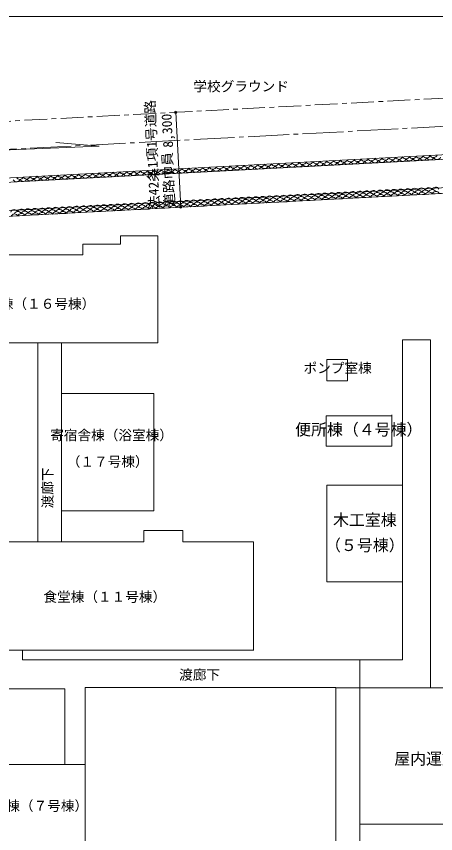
# Model space of a CAD drawing. Units: millimetres at full size, sheet at 1:400; details may follow other scales. Extents: x -117226 to 115574, y -80033 to 82367.
# Drawn here: x -37743 to -859, y 10407 to 82367 of the extents above; entities that cross this region are included whole.
import ezdxf
from ezdxf.enums import TextEntityAlignment as Align

# ---------------------------------------------------------------- set-up
doc = ezdxf.new("R2010")
doc.units = ezdxf.units.MM
doc.header["$LTSCALE"] = 400
doc.header["$PDMODE"] = 32
doc.header["$PDSIZE"] = 200
doc.linetypes.add('CHAIN1', pattern=[8, 5, -1, 1, -1])
doc.linetypes.add('CHAIN2', pattern=[12, 9, -1, 1, -1])
for name, color, linetype, lineweight in [('0-0_通芯', 7, 'CHAIN1', 9), ('0-8_寸法', 3, 'Continuous', 9), ('0-9_文字', 3, 'Continuous', 9), ('9-9_文字', 3, 'Continuous', 13), ('C-3_排煙機器', 7, 'Continuous', 9), ('D-2_中線', 4, 'Continuous', 5), ('D-A_Layer218', 4, 'CHAIN2', 5), ('E-1_太線', 4, 'Continuous', 5)]:
    doc.layers.add(name, color=color, linetype=linetype, lineweight=lineweight)
doc.styles.add('ＭＳ ゴシック', font='')
doc.styles.get('ＭＳ ゴシック').set_extended_font_data('MS Gothic')

msp = doc.modelspace()

# ---------------------------------------------------------------- linework, layer by layer
at = {"layer": '0-0_通芯'}
msp.add_line((52009.7, 69545.2), (-54631.5, 63907.5), dxfattribs=at)
at = {"layer": '0-8_寸法', "color": 7}
msp.add_line((-23281.5, 65564.8), (-23723.1, 73918.2), dxfattribs=at)
at = {"layer": '0-8_寸法', "color": 6}
for p in [(-23723.1, 73918.2), (-23281.5, 65564.8)]:
    msp.add_point(p, dxfattribs=at)
at = {"layer": '0-9_文字', "color": 7}
msp.add_lwpolyline([(-40463.7, 70533.6), (-30447.9, 70941), (-34280.6, 71272.2)], dxfattribs=at)
at = {"layer": '9-9_文字'}
for p, q in [((-28576.8, 63035.3), (-25305.5, 63035.3)), ((-28576.8, 62318.7), (-28576.8, 63035.3)), ((-25305.5, 63035.3), (-25305.5, 53631.4)), ((-31887.1, 62318.7), (-28576.8, 62318.7)), ((-31887.1, 61374.5), (-31887.1, 62318.7)), ((-47929.4, 61374.5), (-31887.1, 61374.5)), ((-25305.5, 53631.4), (-47929.4, 53631.4)), ((-33778.3, 49166.1), (-25639.9, 49166.1)), ((-33778.3, 38842.4), (-33778.3, 49166.1)), ((-4716.4, 47277.9), (-4716.4, 44533.2)), ((-10420.3, 41090.6), (-3771.3, 41090.6)), ((-10420.3, 32581.7), (-10420.3, 41090.6)), ((-3771.3, 41090.6), (-3771.3, 32581.7)), ((-44384.5, 36092.2), (-26535.4, 36092.2)), ((-16872.1, 26576.3), (-16872.1, 36092.2)), ((-3771.3, 32581.7), (-10420.3, 32581.7)), ((-16859.7, 26553.6), (-44384.5, 26553.6)), ((-44011.4, 16504.9), (-31717.4, 16504.9)), ((-31681.2, 16504.9), (-31681.2, 9032.2)), ((13033.9, 11255.6), (-7530.1, 11255.6))]:
    msp.add_line(p, q, dxfattribs=at)
at = {"layer": '9-9_文字', "color": 7, "lineweight": 9}
for p, q in [((-35867.6, 53631.4), (-35867.6, 36092.2)), ((-33778.3, 49166.1), (-33778.3, 53631.4)), ((-3771.3, 41090.6), (-3771.3, 53884.9)), ((-33778.3, 38842.4), (-33778.3, 36092.2)), ((-3771.3, 25697.6), (-3771.3, 32581.7)), ((-37202.4, 25697.6), (-37202.4, 26553.6)), ((-37202.4, 25697.6), (-3771.3, 25697.6)), ((-33486, 16504.9), (-33486, 23146.5)), ((-31681.2, 23271.9), (-31681.2, 16504.9)), ((-9624.2, 23271.9), (-31681.2, 23271.9)), ((-9624.2, 23271.9), (-9624.2, 6230.9)), ((-7530.1, 11255.6), (-7530.1, 6238.2))]:
    msp.add_line(p, q, dxfattribs=at)
at = {"layer": '9-9_文字', "color": 4, "lineweight": 5}
for q in [(-7530.1, 25697.6), (-9624.2, 23243.9)]:
    msp.add_line((-7530.1, 23243.9), q, dxfattribs=at)
at = {"layer": '9-9_文字', "color": 7, "lineweight": 9}
for points in [[(-1321.7, 23257.7), (-1321.7, 53884.9), (-3771.3, 53884.9)], [(-33486, 23146.5), (-39781.9, 23146.5), (-39781.9, 26553.6)]]:
    msp.add_lwpolyline(points, dxfattribs=at)
at = {"layer": '9-9_文字'}
msp.add_lwpolyline([(-8616.9, 50284.5), (-10432.9, 50284.5), (-10432.9, 52168.4), (-8616.9, 52168.4)], close=True, dxfattribs=at)
for points in [[(-25639.9, 49166.1), (-25639.9, 38842.4), (-33778.3, 38842.4)], [(-4716.4, 44533.2), (-10502.2, 44533.2), (-10502.2, 47199), (-4676.9, 47199)], [(-26535.4, 36092.2), (-26535.4, 37090.8), (-23094.5, 37090.8), (-23094.5, 36092.2), (-16872.1, 36092.2)], [(-7530.1, 11255.6), (-7530.1, 23243.9), (13033.9, 23243.9)]]:
    msp.add_lwpolyline(points, dxfattribs=at)
at = {"layer": 'C-3_排煙機器'}
msp.add_lwpolyline([(-117225.7, -80032.6), (115574.3, -80032.6), (115574.3, 82367.4), (-117225.7, 82367.4)], dxfattribs=at)
at = {"layer": 'D-2_中線'}
msp.add_line((35116.4, 72040), (-54810.1, 67285.9), dxfattribs=at)
at = {"layer": 'D-A_Layer218'}
msp.add_line((67730.4, 76267.7), (-54942.1, 69782.4), dxfattribs=at)
at = {"layer": 'E-1_太線', "linetype": 'CHAIN1'}
msp.add_line((32062.8, 76867.4), (-55073.1, 72260.8), dxfattribs=at)
at = {"layer": 'E-1_太線'}
for p, q in [((35116.4, 72040), (-54810.1, 67285.9)), ((35528, 71661.2), (-54789, 66886.5)), ((36215.8, 69210.9), (-54657.9, 64406.8)), ((36236.5, 68713), (-58291.4, 63713.9)), ((-10473.2, 66244.6), (-9086.7, 66307.2)), ((-8042.8, 66373.6), (-6656.4, 66436.3)), ((-5612.5, 66502.7), (-4226.1, 66565.3)), ((-3182.2, 66631.8), (-1795.8, 66694.4)), ((-25055.1, 65470.2), (-23668.7, 65532.9)), ((-22624.8, 65599.3), (-21238.3, 65661.9)), ((-20194.5, 65728.3), (-18808, 65791)), ((-17764.1, 65857.4), (-16377.7, 65920.1)), ((-15333.8, 65986.5), (-13947.4, 66049.1)), ((-12903.5, 66115.5), (-11517, 66178.2)), ((-37206.7, 64824.9), (-35820.3, 64887.6)), ((-34776.4, 64954), (-33389.9, 65016.6)), ((-32346.1, 65083), (-30959.6, 65145.7)), ((-29915.8, 65212.1), (-28529.3, 65274.8)), ((-27485.4, 65341.2), (-26099, 65403.8))]:
    msp.add_line(p, q, dxfattribs=at)
for centre, start, end in [((-7114.4, 69950.7), 208.21545, 337.83696), ((-6506.6, 69982.9), 208.21545, 337.83696), ((-5901.9, 70020.6), 207.13271, 336.75423), ((-5296.6, 70046.8), 208.21545, 337.83696), ((-4688.9, 70079), 208.21545, 337.83696), ((-4081.2, 70111.1), 208.21545, 337.83696), ((-3767.1, 69934.3), 208.21545, 337.83696), ((-3473.4, 70143.2), 208.21545, 337.83696), ((-3166.3, 69977.6), 207.13271, 336.75423), ((-2868.7, 70180.9), 207.13271, 336.75423), ((-2557.1, 69998.2), 208.21545, 337.83696), ((-2263.4, 70207.2), 208.21545, 337.83696), ((-1949.4, 70030.4), 208.21545, 337.83696), ((-1655.7, 70239.3), 208.21545, 337.83696), ((-1341.6, 70062.5), 208.21545, 337.83696), ((-1047.9, 70271.4), 208.21545, 337.83696), ((-733.9, 70094.6), 208.21545, 337.83696), ((-21068.1, 69218.8), 207.13271, 336.75423), ((-20462.8, 69245.1), 208.21545, 337.83696), ((-19855, 69277.2), 208.21545, 337.83696), ((-19247.3, 69309.3), 208.21545, 337.83696), ((-18639.5, 69341.4), 208.21545, 337.83696), ((-18034.8, 69379.1), 207.13271, 336.75423), ((-17429.5, 69405.4), 208.21545, 337.83696), ((-17115.5, 69228.6), 208.21545, 337.83696), ((-16821.8, 69437.5), 208.21545, 337.83696), ((-16507.7, 69260.7), 208.21545, 337.83696), ((-16214.1, 69469.7), 208.21545, 337.83696), ((-15900, 69292.9), 208.21545, 337.83696), ((-15606.3, 69501.8), 208.21545, 337.83696), ((-15299.2, 69336.1), 207.13271, 336.75423), ((-15001.6, 69539.5), 207.13271, 336.75423), ((-14690, 69356.8), 208.21545, 337.83696), ((-14396.3, 69565.8), 208.21545, 337.83696), ((-14082.3, 69388.9), 208.21545, 337.83696), ((-13788.6, 69597.9), 208.21545, 337.83696), ((-13474.5, 69421.1), 208.21545, 337.83696), ((-13180.8, 69630), 208.21545, 337.83696), ((-12866.8, 69453.2), 208.21545, 337.83696), ((-12573.1, 69662.2), 208.21545, 337.83696), ((-12266, 69496.5), 207.13271, 336.75423), ((-11968.4, 69699.9), 207.13271, 336.75423), ((-11656.8, 69517.2), 208.21545, 337.83696), ((-11363.1, 69726.1), 208.21545, 337.83696), ((-11049, 69549.3), 208.21545, 337.83696), ((-10755.4, 69758.3), 208.21545, 337.83696), ((-10441.3, 69581.4), 208.21545, 337.83696), ((-10147.6, 69790.4), 208.21545, 337.83696), ((-9833.5, 69613.6), 208.21545, 337.83696), ((-9539.9, 69822.5), 208.21545, 337.83696), ((-9232.7, 69656.9), 207.13271, 336.75423), ((-8935.2, 69860.2), 207.13271, 336.75423), ((-8623.5, 69677.5), 208.21545, 337.83696), ((-8329.9, 69886.5), 208.21545, 337.83696), ((-8015.8, 69709.7), 208.21545, 337.83696), ((-7722.1, 69918.6), 208.21545, 337.83696), ((-7408.1, 69741.8), 208.21545, 337.83696), ((-6800.3, 69773.9), 208.21545, 337.83696), ((-6199.5, 69817.2), 207.13271, 336.75423), ((-5590.3, 69837.9), 208.21545, 337.83696), ((-4982.6, 69870), 208.21545, 337.83696), ((-4374.8, 69902.1), 208.21545, 337.83696), ((-34413.4, 68507.5), 208.21545, 337.83696), ((-33805.6, 68539.7), 208.21545, 337.83696), ((-33201, 68577.4), 207.13271, 336.75423), ((-32595.7, 68603.6), 208.21545, 337.83696), ((-31987.9, 68635.8), 208.21545, 337.83696), ((-31380.2, 68667.9), 208.21545, 337.83696), ((-31066.1, 68491.1), 208.21545, 337.83696), ((-30772.4, 68700), 208.21545, 337.83696), ((-30465.3, 68534.4), 207.13271, 336.75423), ((-30167.7, 68737.7), 207.13271, 336.75423), ((-29856.1, 68555), 208.21545, 337.83696), ((-29562.4, 68764), 208.21545, 337.83696), ((-29248.4, 68587.2), 208.21545, 337.83696), ((-28954.7, 68796.1), 208.21545, 337.83696), ((-28640.6, 68619.3), 208.21545, 337.83696), ((-28346.9, 68828.3), 208.21545, 337.83696), ((-28032.9, 68651.4), 208.21545, 337.83696), ((-27739.2, 68860.4), 208.21545, 337.83696), ((-27432.1, 68694.7), 207.13271, 336.75423), ((-27134.5, 68898.1), 207.13271, 336.75423), ((-26822.9, 68715.4), 208.21545, 337.83696), ((-26529.2, 68924.3), 208.21545, 337.83696), ((-26215.1, 68747.5), 208.21545, 337.83696), ((-25921.5, 68956.5), 208.21545, 337.83696), ((-25607.4, 68779.7), 208.21545, 337.83696), ((-25313.7, 68988.6), 208.21545, 337.83696), ((-24999.7, 68811.8), 208.21545, 337.83696), ((-24706, 69020.7), 208.21545, 337.83696), ((-24398.9, 68855.1), 207.13271, 336.75423), ((-24101.3, 69058.4), 207.13271, 336.75423), ((-23789.7, 68875.8), 208.21545, 337.83696), ((-23496, 69084.7), 208.21545, 337.83696), ((-23181.9, 68907.9), 208.21545, 337.83696), ((-22888.2, 69116.8), 208.21545, 337.83696), ((-22574.2, 68940), 208.21545, 337.83696), ((-22280.5, 69149), 208.21545, 337.83696), ((-21966.4, 68972.1), 208.21545, 337.83696), ((-21672.8, 69181.1), 208.21545, 337.83696), ((-21365.6, 69015.4), 207.13271, 336.75423), ((-20756.4, 69036.1), 208.21545, 337.83696), ((-20148.7, 69068.2), 208.21545, 337.83696), ((-19541, 69100.4), 208.21545, 337.83696), ((-18933.2, 69132.5), 208.21545, 337.83696), ((-18332.4, 69175.8), 207.13271, 336.75423), ((-17723.2, 69196.5), 208.21545, 337.83696), ((-37740.3, 68138.2), 208.21545, 337.83696), ((-37446.6, 68347.2), 208.21545, 337.83696), ((-37132.5, 68170.4), 208.21545, 337.83696), ((-36838.9, 68379.3), 208.21545, 337.83696), ((-36531.8, 68213.7), 207.13271, 336.75423), ((-36234.2, 68417), 207.13271, 336.75423), ((-35922.6, 68234.3), 208.21545, 337.83696), ((-35628.9, 68443.3), 208.21545, 337.83696), ((-35314.8, 68266.5), 208.21545, 337.83696), ((-35021.1, 68475.4), 208.21545, 337.83696), ((-34707.1, 68298.6), 208.21545, 337.83696), ((-34099.3, 68330.7), 208.21545, 337.83696), ((-33498.5, 68374), 207.13271, 336.75423), ((-32889.3, 68394.7), 208.21545, 337.83696), ((-32281.6, 68426.8), 208.21545, 337.83696), ((-31673.8, 68458.9), 208.21545, 337.83696), ((-8154.6, 66604.5), 28.46676, 158.08827), ((-7548.2, 66636.4), 27.93817, 157.55968), ((-6940.4, 66665.5), 27.9161, 157.53761), ((-6329.6, 66694.5), 28.9938, 158.61531), ((-5724.3, 66733.6), 28.46676, 158.08827), ((-5117.9, 66765.5), 27.93817, 157.55968), ((-4800.9, 66587.3), 27.83882, 157.46033), ((-4510, 66794.5), 27.9161, 157.53761), ((-4192.6, 66616.4), 28.00342, 157.62494), ((-3899.3, 66823.6), 28.9938, 158.61531), ((-4189.3, 66610.7), 29.13304, 93.94379), ((-3583.5, 66652.7), 28.87837, 157.0573), ((-3294, 66862.6), 28.46676, 158.08827), ((-2978, 66687.3), 28.03148, 157.65299), ((-2687.6, 66894.5), 27.93817, 157.55968), ((-2370.6, 66716.4), 27.83882, 157.46033), ((-2079.7, 66923.6), 27.9161, 157.53761), ((-1762.3, 66745.4), 28.00342, 157.62494), ((-1468.9, 66952.7), 28.9938, 158.61531), ((-1758.9, 66739.8), 29.13304, 93.94379), ((-1153.2, 66781.8), 28.87837, 157.0573), ((-863.7, 66991.7), 28.46676, 158.08827), ((-836.6, 66609.3), 28.72968, 158.35119), ((-21522.3, 65891.1), 27.9161, 157.53761), ((-20911.5, 65920.2), 28.9938, 158.61531), ((-20306.2, 65959.2), 28.46676, 158.08827), ((-19699.8, 65991.1), 27.93817, 157.55968), ((-19092, 66020.2), 27.9161, 157.53761), ((-18481.2, 66049.2), 28.9938, 158.61531), ((-18165.4, 65878.4), 28.87837, 157.0573), ((-17875.9, 66088.3), 28.46676, 158.08827), ((-17559.9, 65912.9), 28.03148, 157.65299), ((-17269.5, 66120.2), 27.93817, 157.55968), ((-16952.5, 65942), 27.83882, 157.46033), ((-16661.7, 66149.2), 27.9161, 157.53761), ((-16344.2, 65971.1), 28.00342, 157.62494), ((-16050.9, 66178.3), 28.9938, 158.61531), ((-16340.9, 65965.4), 29.13304, 93.94379), ((-15735.1, 66007.4), 28.87837, 157.0573), ((-15445.6, 66217.3), 28.46676, 158.08827), ((-15129.6, 66042), 28.03148, 157.65299), ((-14839.2, 66249.2), 27.93817, 157.55968), ((-14522.2, 66071.1), 27.83882, 157.46033), ((-14231.3, 66278.3), 27.9161, 157.53761), ((-14205.2, 65894.2), 27.79308, 157.41459), ((-13913.9, 66100.1), 28.00342, 157.62494), ((-13620.6, 66307.4), 28.9938, 158.61531), ((-13910.6, 66094.5), 29.13304, 93.94379), ((-13593.7, 65922.8), 29.14045, 158.76196), ((-13304.8, 66136.5), 28.87837, 157.0573), ((-13015.3, 66346.4), 28.46676, 158.08827), ((-12988.2, 65964), 28.72968, 158.35119), ((-12699.3, 66171), 28.03148, 157.65299), ((-12408.9, 66378.3), 27.93817, 157.55968), ((-12383, 65996.1), 27.71274, 157.33425), ((-12091.9, 66200.2), 27.83882, 157.46033), ((-11801, 66407.4), 27.9161, 157.53761), ((-11774.9, 66023.3), 27.79308, 157.41459), ((-11483.6, 66229.2), 28.00342, 157.62494), ((-11190.2, 66436.4), 28.9938, 158.61531), ((-11480.2, 66223.6), 29.13304, 93.94379), ((-11163.4, 66051.9), 29.14045, 158.76196), ((-10874.5, 66265.5), 28.87837, 157.0573), ((-10585, 66475.4), 28.46676, 158.08827), ((-10557.9, 66093.1), 28.72968, 158.35119), ((-10269, 66300.1), 28.03148, 157.65299), ((-9978.5, 66507.4), 27.93817, 157.55968), ((-9952.7, 66125.1), 27.71274, 157.33425), ((-9661.6, 66329.2), 27.83882, 157.46033), ((-9370.7, 66536.4), 27.9161, 157.53761), ((-9344.5, 66152.4), 27.79308, 157.41459), ((-9053.2, 66358.2), 28.00342, 157.62494), ((-8759.9, 66565.5), 28.9938, 158.61531), ((-9049.9, 66352.6), 29.13304, 93.94379), ((-8733, 66180.9), 29.14045, 158.76196), ((-8444.1, 66394.6), 28.87837, 157.0573), ((-8127.6, 66222.1), 28.72968, 158.35119), ((-7838.7, 66429.1), 28.03148, 157.65299), ((-7522.4, 66254.2), 27.71274, 157.33425), ((-7231.2, 66458.3), 27.83882, 157.46033), ((-6914.2, 66281.4), 27.79308, 157.41459), ((-6622.9, 66487.3), 28.00342, 157.62494), ((-6619.6, 66481.7), 29.13304, 93.94379), ((-6302.7, 66310), 29.14045, 158.76196), ((-6013.8, 66523.7), 28.87837, 157.0573), ((-5697.3, 66351.2), 28.72968, 158.35119), ((-5408.3, 66558.2), 28.03148, 157.65299), ((-5092.1, 66383.2), 27.71274, 157.33425), ((-4483.9, 66410.5), 27.79308, 157.41459), ((-3872.4, 66439.1), 29.14045, 158.76196), ((-3266.9, 66480.3), 28.72968, 158.35119), ((-2661.7, 66512.3), 27.71274, 157.33425), ((-2053.6, 66539.5), 27.79308, 157.41459), ((-1442.1, 66568.1), 29.14045, 158.76196), ((-34888.2, 65184.8), 28.46676, 158.08827), ((-34281.8, 65216.8), 27.93817, 157.55968), ((-33673.9, 65245.8), 27.9161, 157.53761), ((-33063.1, 65274.9), 28.9938, 158.61531), ((-32457.9, 65313.9), 28.46676, 158.08827), ((-31851.4, 65345.8), 27.93817, 157.55968), ((-31534.5, 65167.7), 27.83882, 157.46033), ((-31243.6, 65374.9), 27.9161, 157.53761), ((-30926.2, 65196.7), 28.00342, 157.62494), ((-30632.8, 65403.9), 28.9938, 158.61531), ((-30922.8, 65191.1), 29.13304, 93.94379), ((-30317, 65233.1), 28.87837, 157.0573), ((-30027.5, 65443), 28.46676, 158.08827), ((-29711.6, 65267.6), 28.03148, 157.65299), ((-29421.1, 65474.9), 27.93817, 157.55968), ((-29104.1, 65296.7), 27.83882, 157.46033), ((-28813.3, 65503.9), 27.9161, 157.53761), ((-28495.8, 65325.8), 28.00342, 157.62494), ((-28202.5, 65533), 28.9938, 158.61531), ((-28492.5, 65320.1), 29.13304, 93.94379), ((-28175.6, 65148.5), 29.14045, 158.76196), ((-27886.7, 65362.1), 28.87837, 157.0573), ((-27597.2, 65572), 28.46676, 158.08827), ((-27570.2, 65189.7), 28.72968, 158.35119), ((-27281.2, 65396.7), 28.03148, 157.65299), ((-26990.8, 65603.9), 27.93817, 157.55968), ((-26965, 65221.7), 27.71274, 157.33425), ((-26673.8, 65425.8), 27.83882, 157.46033), ((-26382.9, 65633), 27.9161, 157.53761), ((-26356.8, 65248.9), 27.79308, 157.41459), ((-26065.5, 65454.8), 28.00342, 157.62494), ((-25772.2, 65662.1), 28.9938, 158.61531), ((-26062.2, 65449.2), 29.13304, 93.94379), ((-25745.3, 65277.5), 29.14045, 158.76196), ((-25456.4, 65491.2), 28.87837, 157.0573), ((-25166.9, 65701.1), 28.46676, 158.08827), ((-25139.8, 65318.7), 28.72968, 158.35119), ((-24850.9, 65525.7), 28.03148, 157.65299), ((-24560.5, 65733), 27.93817, 157.55968), ((-24534.7, 65350.8), 27.71274, 157.33425), ((-24243.5, 65554.9), 27.83882, 157.46033), ((-23952.6, 65762.1), 27.9161, 157.53761), ((-23926.5, 65378), 27.79308, 157.41459), ((-23635.2, 65583.9), 28.00342, 157.62494), ((-23341.8, 65791.1), 28.9938, 158.61531), ((-23631.8, 65578.3), 29.13304, 93.94379), ((-23315, 65406.6), 29.14045, 158.76196), ((-23026.1, 65620.2), 28.87837, 157.0573), ((-22736.6, 65830.1), 28.46676, 158.08827), ((-22709.5, 65447.8), 28.72968, 158.35119), ((-22420.6, 65654.8), 28.03148, 157.65299), ((-22130.1, 65862.1), 27.93817, 157.55968), ((-22104.3, 65479.8), 27.71274, 157.33425), ((-21813.2, 65683.9), 27.83882, 157.46033), ((-21496.1, 65507.1), 27.79308, 157.41459), ((-21204.9, 65712.9), 28.00342, 157.62494), ((-21201.5, 65707.3), 29.13304, 93.94379), ((-20884.7, 65535.6), 29.14045, 158.76196), ((-20595.7, 65749.3), 28.87837, 157.0573), ((-20279.2, 65576.8), 28.72968, 158.35119), ((-19990.3, 65783.8), 28.03148, 157.65299), ((-19674, 65608.9), 27.71274, 157.33425), ((-19382.9, 65813), 27.83882, 157.46033), ((-19065.8, 65636.1), 27.79308, 157.41459), ((-18774.5, 65842), 28.00342, 157.62494), ((-18771.2, 65836.4), 29.13304, 93.94379), ((-18454.3, 65664.7), 29.14045, 158.76196), ((-17848.9, 65705.9), 28.72968, 158.35119), ((-17243.7, 65737.9), 27.71274, 157.33425), ((-16635.5, 65765.2), 27.79308, 157.41459), ((-16024, 65793.8), 29.14045, 158.76196), ((-15418.5, 65835), 28.72968, 158.35119), ((-14813.4, 65867), 27.71274, 157.33425), ((-37923.8, 65016.8), 28.9938, 158.61531), ((-37896.9, 64632.2), 29.14045, 158.76196), ((-37608, 64845.9), 28.87837, 157.0573), ((-37318.5, 65055.8), 28.46676, 158.08827), ((-37291.5, 64673.4), 28.72968, 158.35119), ((-37002.5, 64880.4), 28.03148, 157.65299), ((-36712.1, 65087.7), 27.93817, 157.55968), ((-36686.3, 64705.5), 27.71274, 157.33425), ((-36395.1, 64909.6), 27.83882, 157.46033), ((-36104.2, 65116.8), 27.9161, 157.53761), ((-36078.1, 64732.7), 27.79308, 157.41459), ((-35786.8, 64938.6), 28.00342, 157.62494), ((-35493.5, 65145.8), 28.9938, 158.61531), ((-35783.5, 64933), 29.13304, 93.94379), ((-35466.6, 64761.3), 29.14045, 158.76196), ((-35177.7, 64974.9), 28.87837, 157.0573), ((-34861.1, 64802.5), 28.72968, 158.35119), ((-34572.2, 65009.5), 28.03148, 157.65299), ((-34255.9, 64834.5), 27.71274, 157.33425), ((-33964.8, 65038.6), 27.83882, 157.46033), ((-33647.8, 64861.8), 27.79308, 157.41459), ((-33356.5, 65067.6), 28.00342, 157.62494), ((-33353.1, 65062), 29.13304, 93.94379), ((-33036.3, 64890.3), 29.14045, 158.76196), ((-32747.4, 65104), 28.87837, 157.0573), ((-32430.8, 64931.5), 28.72968, 158.35119), ((-32141.9, 65138.5), 28.03148, 157.65299), ((-31825.6, 64963.6), 27.71274, 157.33425), ((-31217.4, 64990.8), 27.79308, 157.41459), ((-30605.9, 65019.4), 29.14045, 158.76196), ((-30000.5, 65060.6), 28.72968, 158.35119), ((-29395.3, 65092.7), 27.71274, 157.33425), ((-28787.1, 65119.9), 27.79308, 157.41459)]:
    msp.add_arc(centre, 336.3, start, end, dxfattribs=at)

# ---------------------------------------------------------------- texts
at = {"layer": '0-8_寸法', "style": 'ＭＳ ゴシック'}
for s, rotation, p in [('法42条1項1号道路', 92.541, (-24878.5, 65440.5)), ('8,300', 93.026, (-23685.5, 70840.5)), ('道路巾員', 92.9, (-23544.2, 65644.6))]:
    msp.add_text(s, height=879.8, rotation=rotation, dxfattribs=at).set_placement(p, align=Align.BOTTOM_LEFT)
at = {"layer": '9-9_文字', "style": 'ＭＳ ゴシック'}
for s, height, p in [('学校グラウンド', 879.8, (-22168, 75499.6)), ('寄宿舎棟（１６号棟）', 879.8, (-42802.3, 56357.1)), ('ポンプ室棟', 879.8, (-12480.9, 50697.3)), ('寄宿舎棟（浴室棟）', 879.8, (-34767, 44791)), ('便所棟（４号棟）', 1026, (-13217.8, 45168.7)), ('（１７号棟）', 879.8, (-33306.9, 42453.9)), ('木工室棟', 1026, (-9884.5, 37201.8)), ('（５号棟）', 1026, (-10584.5, 34985.1)), ('食堂棟（１１号棟）', 879.8, (-35361.9, 30556.3)), ('渡廊下', 879.8, (-23426.2, 23694.1)), ('屋内運動場（８号棟）', 1026, (-4498.3, 16179.1)), ('特別教室棟（７号棟）', 879.8, (-43430.6, 12153.6))]:
    msp.add_text(s, height=height, dxfattribs=at).set_placement(p, align=Align.BOTTOM_LEFT)
msp.add_text('渡廊下', height=879.8, rotation=90, dxfattribs=at).set_placement((-34290.9, 39044.4), align=Align.BOTTOM_LEFT)

doc.saveas('drawing.dxf')
